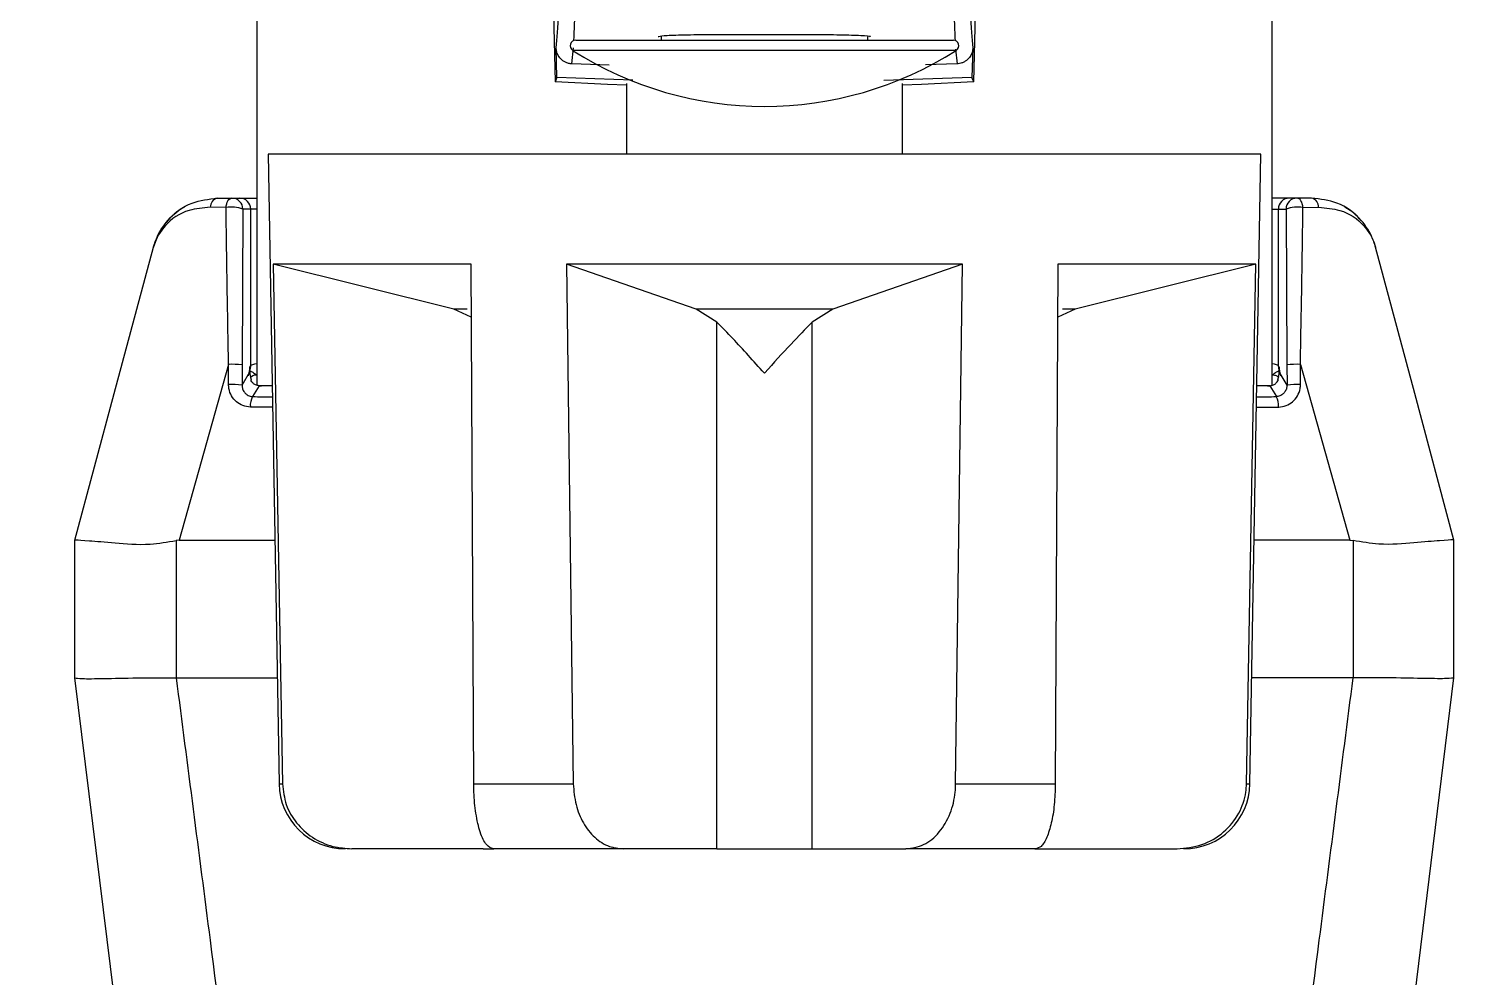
# Model space of a CAD drawing. Extents: x 2 to 136, y 1 to 99.
# Drawn here: x 128.18 to 129.496, y 41.059 to 41.918 of the extents above; entities that cross this region are included whole.
import ezdxf

# ---------------------------------------------------------------- set-up
doc = ezdxf.new("R2010")
doc.units = 0
doc.header["$MEASUREMENT"] = 0
doc.layers.add('OBJECT', color=7, linetype='CONTINUOUS')

msp = doc.modelspace()

# ---------------------------------------------------------------- linework, layer by layer
at = {"layer": 'OBJECT'}
for p, q in [((128.3866, 41.5952), (128.3866, 41.9465)), ((129.3066, 41.9465), (129.3066, 41.5952)), ((128.6553, 41.9317), (128.657, 41.8703)), ((129.0363, 41.8703), (129.0379, 41.9317)), ((128.6755, 41.9082), (129.0178, 41.9082)), ((128.7529, 41.9113), (128.7529, 41.9082)), ((128.9404, 41.9082), (128.9404, 41.9113)), ((128.6585, 41.8743), (128.6578, 41.9012)), ((128.672, 41.8867), (128.6734, 41.9014)), ((128.6728, 41.899), (129.0205, 41.899)), ((129.0199, 41.9), (129.0212, 41.8867)), ((129.0355, 41.9012), (129.0347, 41.8743)), ((128.7058, 41.8855), (128.672, 41.8867)), ((129.0212, 41.8867), (128.9927, 41.8858)), ((128.6585, 41.8743), (128.657, 41.8703)), ((128.7273, 41.8718), (128.6585, 41.8743)), ((128.7216, 41.8689), (128.7216, 41.805)), ((129.0347, 41.8743), (128.9547, 41.8715)), ((128.9716, 41.805), (128.9716, 41.8689)), ((129.0363, 41.8703), (129.0347, 41.8743)), ((128.3966, 41.805), (128.4066, 41.234)), ((129.2966, 41.805), (128.3966, 41.805)), ((129.2866, 41.234), (129.2966, 41.805)), ((128.3507, 41.765), (128.3638, 41.765)), ((128.3638, 41.765), (128.3709, 41.765)), ((128.3709, 41.765), (128.3866, 41.765)), ((129.3223, 41.765), (129.3067, 41.765)), ((129.3294, 41.765), (129.3223, 41.765)), ((129.3425, 41.765), (129.3294, 41.765)), ((128.3585, 41.7564), (128.3443, 41.7567)), ((128.3738, 41.755), (128.373, 41.6137)), ((128.3809, 41.755), (128.3738, 41.755)), ((128.3809, 41.613), (128.3809, 41.755)), ((128.3866, 41.755), (128.3809, 41.755)), ((129.3066, 41.755), (129.3124, 41.755)), ((129.3124, 41.613), (129.3124, 41.755)), ((129.3124, 41.755), (129.3194, 41.755)), ((129.3194, 41.755), (129.3202, 41.6137)), ((129.3347, 41.7564), (129.3489, 41.7567)), ((128.5806, 41.705), (128.4012, 41.705)), ((128.4012, 41.705), (128.4097, 41.234)), ((128.5651, 41.6642), (128.4012, 41.705)), ((128.583, 41.234), (128.5806, 41.705)), ((129.026, 41.705), (128.6672, 41.705)), ((128.6672, 41.705), (128.6733, 41.234)), ((128.7846, 41.6642), (128.6672, 41.705)), ((129.026, 41.705), (128.9087, 41.6642)), ((129.0199, 41.234), (129.026, 41.705)), ((129.1126, 41.705), (129.1102, 41.234)), ((129.2921, 41.705), (129.1126, 41.705)), ((129.2921, 41.705), (129.1281, 41.6642)), ((129.2836, 41.234), (129.2921, 41.705)), ((128.5808, 41.6572), (128.5651, 41.6642)), ((128.5771, 41.6642), (128.5651, 41.6642)), ((128.9087, 41.6642), (128.7846, 41.6642)), ((128.8035, 41.6524), (128.7846, 41.6642)), ((128.9087, 41.6642), (128.8898, 41.6524)), ((129.1281, 41.6642), (129.1124, 41.6572)), ((129.1281, 41.6642), (129.1166, 41.6642)), ((128.8035, 41.175), (128.8035, 41.6524)), ((128.8898, 41.175), (128.8898, 41.6524)), ((128.3609, 41.6142), (128.3159, 41.455)), ((128.3608, 41.5961), (128.3609, 41.6142)), ((128.373, 41.6137), (128.373, 41.5955)), ((128.373, 41.5955), (128.3801, 41.6074)), ((128.3801, 41.6117), (128.3809, 41.613)), ((128.3801, 41.6074), (128.3801, 41.6098)), ((129.3131, 41.6117), (129.3124, 41.613)), ((129.3132, 41.6074), (129.3132, 41.6098)), ((129.3203, 41.5955), (129.3132, 41.6074)), ((129.3202, 41.6137), (129.3203, 41.5955)), ((129.3324, 41.5961), (129.3324, 41.6142)), ((129.3324, 41.6142), (129.3773, 41.455)), ((128.3812, 41.6004), (128.381, 41.6)), ((128.3885, 41.5949), (128.3826, 41.5851)), ((128.3886, 41.5949), (128.3885, 41.5949)), ((128.4003, 41.5949), (128.3908, 41.5949)), ((128.4003, 41.5949), (128.3908, 41.5949)), ((128.3908, 41.5949), (128.3908, 41.5949)), ((129.3025, 41.5949), (129.2929, 41.5949)), ((129.3025, 41.5949), (129.2929, 41.5949)), ((129.3025, 41.5949), (129.3025, 41.5949)), ((129.3046, 41.5949), (129.3047, 41.5949)), ((129.3047, 41.5949), (129.3106, 41.5851)), ((129.312, 41.6004), (129.3122, 41.6)), ((128.4006, 41.5754), (128.3806, 41.5756)), ((129.2926, 41.5754), (129.3127, 41.5756)), ((128.2216, 41.33), (128.2216, 41.455)), ((128.2216, 41.455), (128.2216, 41.455)), ((128.3159, 41.455), (128.3132, 41.4545)), ((128.3132, 41.4545), (128.3132, 41.33)), ((128.3159, 41.455), (128.4027, 41.455)), ((129.3773, 41.455), (129.2905, 41.455)), ((129.3773, 41.455), (129.3801, 41.4545)), ((129.3801, 41.4545), (129.3801, 41.33)), ((129.4716, 41.455), (129.4716, 41.455)), ((129.4716, 41.33), (129.4716, 41.455)), ((128.2216, 41.33), (128.2216, 41.33)), ((128.2571, 41.0414), (128.2216, 41.33)), ((128.3132, 41.33), (128.3133, 41.33)), ((128.3133, 41.33), (128.4049, 41.33)), ((129.3799, 41.33), (129.2883, 41.33)), ((129.3801, 41.33), (129.3799, 41.33)), ((129.4362, 41.0414), (129.4716, 41.33)), ((129.4716, 41.33), (129.4716, 41.33)), ((128.4066, 41.234), (128.4097, 41.234)), ((128.583, 41.234), (128.6733, 41.234)), ((129.0199, 41.234), (129.1102, 41.234)), ((129.2836, 41.234), (129.2866, 41.234)), ((128.5915, 41.175), (128.4727, 41.175)), ((128.5915, 41.175), (128.6014, 41.175)), ((128.7184, 41.175), (128.6009, 41.175)), ((128.8035, 41.175), (128.7184, 41.175)), ((128.8035, 41.175), (128.8898, 41.175)), ((128.8898, 41.175), (128.9748, 41.175)), ((129.0923, 41.175), (128.9748, 41.175)), ((129.0918, 41.175), (129.1017, 41.175)), ((129.1017, 41.175), (129.2206, 41.175))]:
    msp.add_line(p, q, dxfattribs=at)
at = {"layer": 'OBJECT', "flags": 128}
for points in [[(128.7216, 41.8673), (128.7043, 41.868), (128.657, 41.8703)], [(129.0363, 41.8703), (128.9889, 41.868), (128.9716, 41.8673)], [(128.3585, 41.7564), (128.3587, 41.7581), (128.3591, 41.7598), (128.3596, 41.7613), (128.3603, 41.7626), (128.3611, 41.7636), (128.3619, 41.7644), (128.3629, 41.7648), (128.3638, 41.765)], [(129.3347, 41.7564), (129.3345, 41.7581), (129.3341, 41.7598), (129.3336, 41.7613), (129.3329, 41.7626), (129.3322, 41.7636), (129.3313, 41.7644), (129.3304, 41.7648), (129.3294, 41.765)], [(128.2216, 41.455), (128.2572, 41.5877), (128.2928, 41.7205)], [(129.4716, 41.455), (129.4361, 41.5877), (129.4005, 41.7205)]]:
    msp.add_lwpolyline(points, dxfattribs=at)
at = {"layer": 'OBJECT'}
for centre, radius, start, end in [((128.8466, 45.29), 6.555, 126.37982, 288.09222), ((128.8466, 45.29), 6.5028, 126.71932, 288.09222), ((128.8466, 45.29), 6.4944, 126.7749, 288.09222), ((128.8466, 45.29), 6.3069, 128.05888, 288.09222), ((128.8466, 45.29), 6.655, 198.09222, 30.43444), ((128.6755, 41.9032), 0.005, 90, 237.4319), ((129.0178, 41.9032), 0.005, 302.5681, 90), ((128.8466, 42.1712), 0.323, 237.4319, 302.5681), ((128.3524, 41.757), 0.00813, 102.1923, 182.43), ((128.3638, 41.755), 0.00999, 359.9595, 89.9642), ((128.3709, 41.755), 0.00999, 359.9595, 89.9642), ((129.3224, 41.755), 0.00999, 90.0358, 180.0405), ((129.3294, 41.755), 0.00999, 90.0358, 180.0405), ((129.3408, 41.757), 0.00813, 357.57, 77.8077), ((128.3507, 41.705), 0.06, 120.6343, 140.784), ((128.3635, 41.7273), 0.0296, 69.6976, 99.7764), ((129.3297, 41.7273), 0.0296, 80.2236, 110.3024), ((129.3425, 41.705), 0.06, 41.5897, 59.3657), ((129.3425, 41.705), 0.06, 15, 18.0174), ((128.364, 41.5465), 0.0678, 82.3907, 92.677), ((128.371, 41.6129), 0.00992, 336.651, 0.2699), ((129.3223, 41.6129), 0.00992, 179.7301, 203.349), ((129.3292, 41.5465), 0.0678, 87.323, 97.6093), ((128.364, 41.5283), 0.0678, 82.3902, 92.6772), ((129.3293, 41.5283), 0.0678, 87.3228, 97.6098), ((128.3958, 41.5772), 0.0153, 149.2116, 185.9972), ((129.2974, 41.5772), 0.0153, 354.0028, 30.7884), ((128.4666, 41.235), 0.06, 181, 270), ((129.2267, 41.235), 0.06, 270, 359)]:
    msp.add_arc(centre, radius, start, end, dxfattribs=at)
for centre, major_axis, ratio, start_param, end_param in [((128.3676, 41.6241), (-0.008, 0.0234), 0.411517, 3.54502, 3.919031), ((128.3776, 41.6241), (-0.002, 0.016), 0.100662, 3.339482, 3.812184), ((128.3863, 41.6012), (-0.004, 0.0117), 0.411517, 0.876129, 1.497694), ((128.3959, 41.6129), (0.015, 0), 0.145814, 2.233983, 3.089233), ((129.2974, 41.6129), (0.015, 0), 0.145814, 0.05236, 0.90761), ((129.3069, 41.6012), (0.004, 0.0117), 0.411517, 4.785491, 5.407056), ((129.3157, 41.6241), (0.002, 0.016), 0.100662, 2.471001, 2.943703), ((129.3256, 41.6241), (0.008, 0.0234), 0.411517, 2.364154, 2.738165), ((128.3908, 41.5966), (0.02, 0), 0.087489, 4.599764, 4.712389), ((129.3025, 41.5966), (0.02, 0), 0.087489, 4.712389, 4.825014), ((128.8466, 41.7753), (2.2237, 0), 0.08749, 4.50219, 4.510381), ((128.8466, 41.7753), (2.2237, 0), 0.08749, 4.914397, 4.922588)]:
    msp.add_ellipse(centre, major_axis=major_axis, ratio=ratio, start_param=start_param, end_param=end_param, dxfattribs=at)
for points, knots in [([(128.6578, 41.9012), (128.6587, 41.91), (128.6604, 41.9276), (128.6619, 41.9978), (128.6626, 42.0973), (128.6623, 42.1927), (128.6621, 42.2404)], [0, 0, 0, 0, 0.250003, 0.5, 0.750017, 1, 1, 1, 1]), ([(129.0311, 42.2404), (129.031, 42.1927), (129.0307, 42.0973), (129.0314, 41.9978), (129.0328, 41.9276), (129.0346, 41.91), (129.0355, 41.9012)], [0, 0, 0, 0, 0.249981, 0.5, 0.749995, 1, 1, 1, 1]), ([(128.6738, 41.9079), (128.6743, 41.9176), (128.6752, 41.9375), (128.676, 41.987), (128.6766, 42.0519), (128.6767, 42.1309), (128.6764, 42.1947), (128.6763, 42.2259)], [0, 0, 0, 0, 0.1905705, 0.3911126, 0.6018877, 0.80485, 1, 1, 1, 1]), ([(129.0169, 42.2259), (129.0168, 42.1991), (129.0166, 42.1443), (129.0166, 42.0744), (129.0169, 42.0136), (129.0175, 41.9647), (129.0184, 41.9288), (129.0191, 41.9143), (129.0194, 41.908)], [0, 0, 0, 0, 0.166187, 0.338091, 0.515711, 0.692033, 0.864081, 1, 1, 1, 1]), ([(128.7501, 41.9114), (128.7512, 41.9117), (128.7533, 41.9124), (128.7699, 41.9131), (128.7944, 41.9134), (128.825, 41.9135), (128.858, 41.9135), (128.8896, 41.9134), (128.9167, 41.9132), (128.935, 41.9126), (128.9437, 41.912), (128.9423, 41.9115), (128.9419, 41.9113)], [0, 0, 0, 0, 0.1074119, 0.2148258, 0.3221973, 0.4295594, 0.5369298, 0.6443045, 0.7516773, 0.859042, 0.9664053, 1, 1, 1, 1]), ([(128.672, 41.8867), (128.671, 41.8868), (128.669, 41.887), (128.6663, 41.8881), (128.6639, 41.8895), (128.6613, 41.8917), (128.6595, 41.8943), (128.6581, 41.8978), (128.6579, 41.8998), (128.6578, 41.9012)], [0, 0, 0, 0, 0.152013, 0.292181, 0.422093, 0.539464, 0.752408, 0.836068, 1, 1, 1, 1]), ([(129.0355, 41.9012), (129.0353, 41.8998), (129.0351, 41.8976), (129.0338, 41.8945), (129.0322, 41.8922), (129.0301, 41.8901), (129.028, 41.8886), (129.025, 41.8872), (129.0227, 41.8869), (129.0212, 41.8867)], [0, 0, 0, 0, 0.171872, 0.256728, 0.427736, 0.526486, 0.654996, 0.783434, 1, 1, 1, 1]), ([(128.2928, 41.7205), (128.2928, 41.7206), (128.293, 41.7214), (128.2938, 41.724), (128.2968, 41.7325), (128.3059, 41.7468), (128.3244, 41.7617), (128.3428, 41.764), (128.3507, 41.765)], [0, 0, 0, 0, 0.003661, 0.034964, 0.112489, 0.381453, 0.732442, 1, 1, 1, 1]), ([(129.4005, 41.7205), (129.4004, 41.7206), (129.4002, 41.7214), (129.3995, 41.724), (129.3964, 41.7325), (129.3874, 41.7468), (129.3689, 41.7617), (129.3505, 41.764), (129.3425, 41.765)], [0, 0, 0, 0, 0.003661, 0.034964, 0.112489, 0.381453, 0.732442, 1, 1, 1, 1]), ([(128.3443, 41.7567), (128.3377, 41.7561), (128.3206, 41.7546), (128.3027, 41.7414), (128.295, 41.7283), (128.293, 41.7212), (128.2928, 41.7206), (128.2928, 41.7205)], [0, 0, 0, 0, 0.244744, 0.626729, 0.967928, 0.996145, 1, 1, 1, 1]), ([(128.3609, 41.6142), (128.3607, 41.6209), (128.3601, 41.6541), (128.3593, 41.7017), (128.3587, 41.7422), (128.3585, 41.7564)], [0, 0, 0, 0, 0.13968, 0.698662, 1, 1, 1, 1]), ([(129.3324, 41.6142), (129.3325, 41.6209), (129.3331, 41.6541), (129.334, 41.7017), (129.3345, 41.7422), (129.3347, 41.7564)], [0, 0, 0, 0, 0.13968, 0.698662, 1, 1, 1, 1]), ([(129.3489, 41.7567), (129.3556, 41.7561), (129.3726, 41.7546), (129.3906, 41.7414), (129.3982, 41.7283), (129.4003, 41.7212), (129.4004, 41.7206), (129.4005, 41.7205)], [0, 0, 0, 0, 0.244744, 0.626729, 0.967928, 0.996145, 1, 1, 1, 1]), ([(128.8466, 41.6062), (128.8465, 41.6063), (128.8369, 41.617), (128.8216, 41.6341), (128.8082, 41.6476), (128.8035, 41.6524)], [0, 0, 0, 0, 0.0046085, 0.6476958, 1, 1, 1, 1]), ([(128.8898, 41.6524), (128.8835, 41.6461), (128.8699, 41.6322), (128.8547, 41.6152), (128.8467, 41.6063), (128.8466, 41.6062)], [0, 0, 0, 0, 0.458056, 0.995393, 1, 1, 1, 1]), ([(128.3798, 41.6085), (128.3801, 41.6084), (128.3806, 41.6082), (128.3837, 41.6066), (128.3859, 41.6048), (128.3865, 41.6049), (128.3866, 41.605)], [0, 0, 0, 0, 0.276386, 0.5617649, 0.9092975, 1, 1, 1, 1]), ([(128.3801, 41.6098), (128.3801, 41.6101), (128.3801, 41.6107), (128.3801, 41.6113), (128.3801, 41.6116), (128.3801, 41.6117), (128.3801, 41.6117)], [0, 0, 0, 0, 0.441087, 0.822024, 0.939283, 1, 1, 1, 1]), ([(128.3808, 41.6027), (128.3814, 41.6032), (128.383, 41.6043), (128.3853, 41.6051), (128.3867, 41.6048), (128.3869, 41.6048)], [0, 0, 0, 0, 0.371604, 0.901157, 1, 1, 1, 1]), ([(129.3134, 41.6085), (129.3132, 41.6084), (129.3127, 41.6082), (129.3096, 41.6066), (129.3074, 41.6048), (129.3067, 41.6049), (129.3066, 41.605)], [0, 0, 0, 0, 0.276386, 0.5617649, 0.9092975, 1, 1, 1, 1]), ([(129.307, 41.6047), (129.3076, 41.6047), (129.3093, 41.6047), (129.3113, 41.6038), (129.3124, 41.6028), (129.3127, 41.6026)], [0, 0, 0, 0, 0.285837, 0.785434, 1, 1, 1, 1]), ([(129.3132, 41.6098), (129.3132, 41.6101), (129.3132, 41.6107), (129.3132, 41.6113), (129.3131, 41.6116), (129.3131, 41.6117), (129.3131, 41.6117)], [0, 0, 0, 0, 0.441087, 0.822024, 0.939283, 1, 1, 1, 1]), ([(128.3806, 41.5756), (128.3783, 41.5759), (128.3737, 41.5764), (128.3677, 41.5801), (128.3633, 41.5855), (128.3611, 41.5912), (128.3609, 41.5948), (128.3608, 41.5961)], [0, 0, 0, 0, 0.219062, 0.438015, 0.65921, 0.879994, 1, 1, 1, 1]), ([(128.373, 41.5955), (128.3731, 41.5943), (128.3733, 41.592), (128.375, 41.5888), (128.3777, 41.5864), (128.3804, 41.5852), (128.3821, 41.5851), (128.3826, 41.5851)], [0, 0, 0, 0, 0.218995, 0.437507, 0.669166, 0.907192, 1, 1, 1, 1]), ([(128.3885, 41.5949), (128.388, 41.5949), (128.3867, 41.5951), (128.3847, 41.5958), (128.3824, 41.5975), (128.3815, 41.599), (128.381, 41.6)], [0, 0, 0, 0, 0.116461, 0.269451, 0.542698, 1, 1, 1, 1]), ([(128.3908, 41.5949), (128.3906, 41.5949), (128.3899, 41.5949), (128.3892, 41.5949), (128.3886, 41.5949)], [0, 0, 0, 0, 0.250066, 1, 1, 1, 1]), ([(129.3046, 41.5949), (129.3044, 41.5949), (129.3037, 41.5949), (129.303, 41.5949), (129.3025, 41.5949)], [0, 0, 0, 0, 0.250032, 1, 1, 1, 1]), ([(129.3047, 41.5949), (129.3053, 41.5949), (129.3065, 41.5951), (129.3086, 41.5958), (129.3108, 41.5975), (129.3117, 41.599), (129.3122, 41.6)], [0, 0, 0, 0, 0.116461, 0.269451, 0.542698, 1, 1, 1, 1]), ([(129.3203, 41.5955), (129.3202, 41.5943), (129.3199, 41.592), (129.3182, 41.5888), (129.3156, 41.5864), (129.3128, 41.5852), (129.3111, 41.5851), (129.3106, 41.5851)], [0, 0, 0, 0, 0.218995, 0.437507, 0.669166, 0.907192, 1, 1, 1, 1]), ([(129.3127, 41.5756), (129.315, 41.5759), (129.3195, 41.5764), (129.3255, 41.5801), (129.33, 41.5855), (129.3322, 41.5912), (129.3324, 41.5948), (129.3324, 41.5961)], [0, 0, 0, 0, 0.219062, 0.438015, 0.65921, 0.879994, 1, 1, 1, 1]), ([(128.2216, 41.455), (128.2218, 41.4551), (128.2227, 41.4553), (128.2326, 41.4544), (128.2564, 41.4529), (128.2851, 41.4498), (128.3053, 41.4532), (128.3132, 41.4545)], [0, 0, 0, 0, 0.097508, 0.35133, 0.599304, 0.843154, 1, 1, 1, 1]), ([(129.4716, 41.455), (129.4714, 41.4551), (129.4706, 41.4553), (129.4606, 41.4544), (129.4369, 41.4529), (129.4081, 41.4498), (129.388, 41.4532), (129.3801, 41.4545)], [0, 0, 0, 0, 0.097508, 0.35133, 0.599304, 0.843154, 1, 1, 1, 1]), ([(128.2216, 41.33), (128.223, 41.3297), (128.2257, 41.3292), (128.2465, 41.3293), (128.2762, 41.3301), (128.3011, 41.33), (128.3132, 41.33)], [0, 0, 0, 0, 0.253584, 0.507165, 0.760848, 1, 1, 1, 1]), ([(128.3133, 41.33), (128.3236, 41.2507), (128.3412, 41.1143), (128.3588, 40.9778), (128.3662, 40.9207)], [0, 0, 0, 0, 0.58145, 1, 1, 1, 1]), ([(129.3799, 41.33), (129.3697, 41.2507), (129.3521, 41.1143), (129.3344, 40.9778), (129.3271, 40.9207)], [0, 0, 0, 0, 0.58145, 1, 1, 1, 1]), ([(129.4716, 41.33), (129.4703, 41.3297), (129.4675, 41.3292), (129.4467, 41.3293), (129.417, 41.3301), (129.3921, 41.33), (129.3801, 41.33)], [0, 0, 0, 0, 0.253584, 0.507165, 0.760848, 1, 1, 1, 1]), ([(128.4097, 41.234), (128.4104, 41.2275), (128.4119, 41.2147), (128.4219, 41.1977), (128.4366, 41.1845), (128.4543, 41.1764), (128.4669, 41.1754), (128.4727, 41.175)], [0, 0, 0, 0, 0.198026, 0.395861, 0.598898, 0.81482, 1, 1, 1, 1]), ([(128.6009, 41.175), (128.5987, 41.1757), (128.5944, 41.1772), (128.5888, 41.189), (128.5848, 41.206), (128.5832, 41.2222), (128.5831, 41.2314), (128.583, 41.234)], [0, 0, 0, 0, 0.241745, 0.484005, 0.711795, 0.922051, 1, 1, 1, 1]), ([(128.6733, 41.234), (128.6738, 41.2275), (128.6749, 41.2147), (128.682, 41.1977), (128.6925, 41.1845), (128.7052, 41.1764), (128.7142, 41.1754), (128.7184, 41.175)], [0, 0, 0, 0, 0.198026, 0.395861, 0.598898, 0.81482, 1, 1, 1, 1]), ([(128.9748, 41.175), (128.9803, 41.1757), (128.9912, 41.1772), (129.0054, 41.189), (129.0154, 41.206), (129.0195, 41.2222), (129.0198, 41.2314), (129.0199, 41.234)], [0, 0, 0, 0, 0.241745, 0.484005, 0.711796, 0.922051, 1, 1, 1, 1]), ([(129.1102, 41.234), (129.11, 41.2275), (129.1096, 41.2147), (129.1068, 41.1977), (129.1026, 41.1845), (129.0976, 41.1764), (129.094, 41.1754), (129.0923, 41.175)], [0, 0, 0, 0, 0.198026, 0.39586, 0.598898, 0.81482, 1, 1, 1, 1]), ([(129.2206, 41.175), (129.2282, 41.1757), (129.2434, 41.1772), (129.2633, 41.189), (129.2773, 41.206), (129.2829, 41.2222), (129.2834, 41.2314), (129.2836, 41.234)], [0, 0, 0, 0, 0.241745, 0.484005, 0.711795, 0.922051, 1, 1, 1, 1])]:
    msp.add_open_spline(points, degree=3, knots=knots, dxfattribs=at)

doc.saveas('drawing.dxf')
